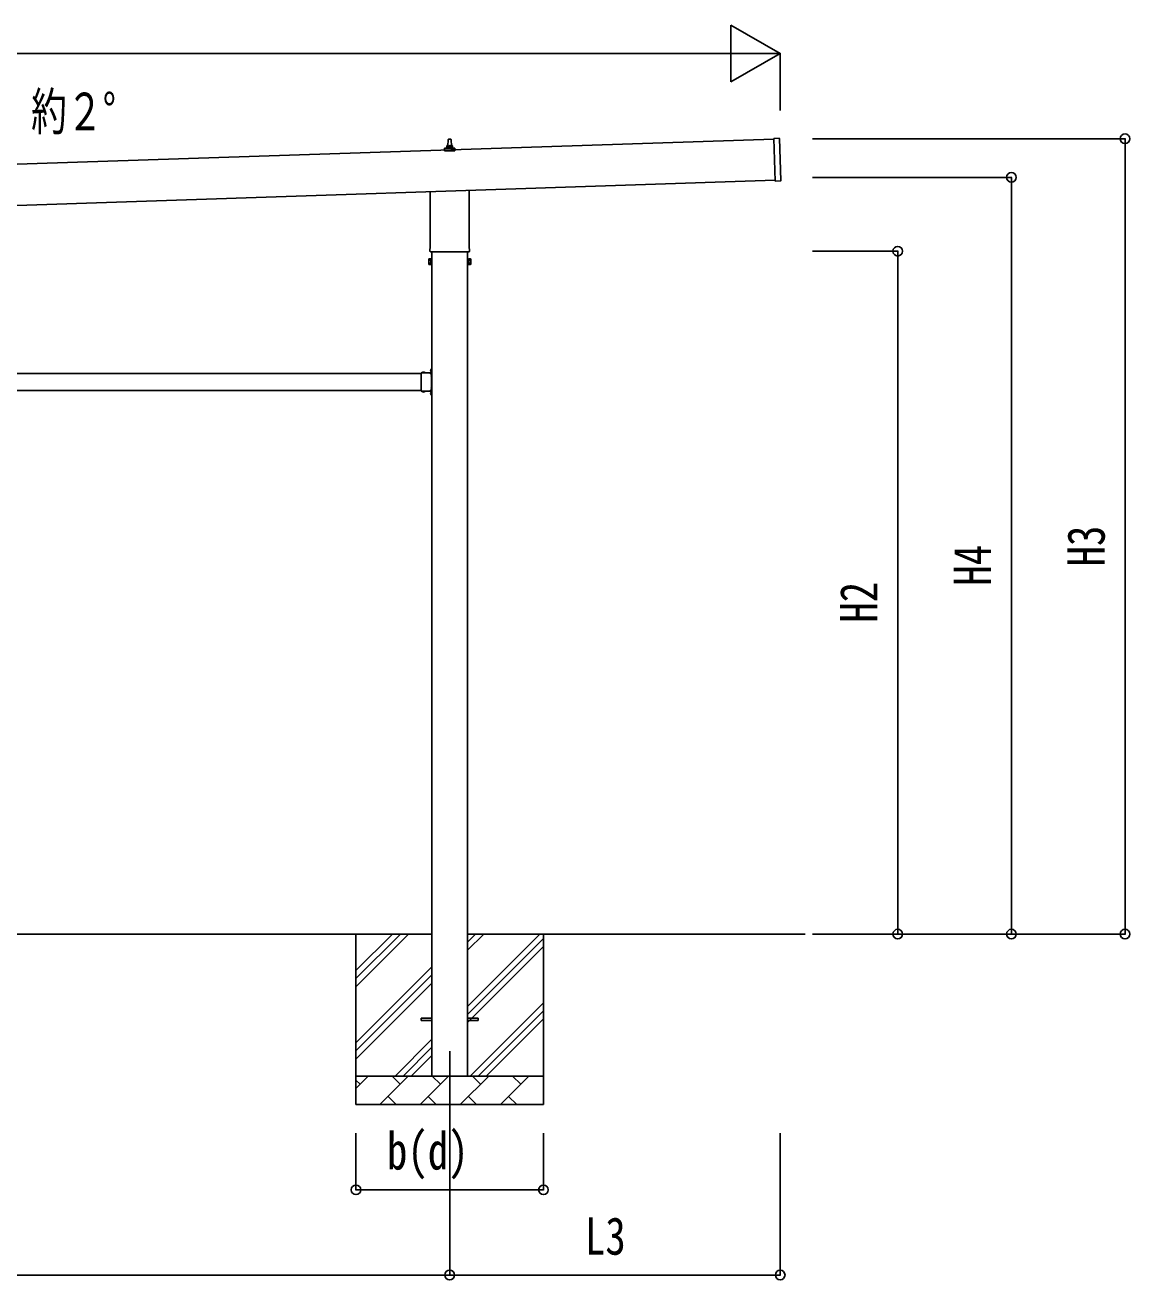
# Model space of a CAD drawing. Units: millimetres, scale not verified. Extents: x -16820 to 16820, y -11880 to 11880.
# Drawn here: x -751 to 3137, y -2648 to 1768 of the extents above; entities that cross this region are included whole.
import ezdxf
from ezdxf.enums import TextEntityAlignment as Align

# ---------------------------------------------------------------- set-up
doc = ezdxf.new("R2010")
doc.units = ezdxf.units.MM
doc.header["$LTSCALE"] = 50
for name, color, linetype in [('0-3_YKK_12', 2, 'Continuous'), ('0-4_YKK_13', 4, 'Continuous'), ('0-5_YKK_A1', 4, 'Continuous'), ('0-6_YKK_D', 6, 'Continuous')]:
    doc.layers.add(name, color=color, linetype=linetype)
doc.styles.add('ＭＳ ゴシック', font='')
doc.styles.get('ＭＳ ゴシック').set_extended_font_data('MS Gothic')

msp = doc.modelspace()

# ---------------------------------------------------------------- linework, layer by layer
at = {"layer": '0-3_YKK_12'}
msp.add_line((743.12, -1842.62), (743.12, -2342.62), dxfattribs=at)
at = {"layer": '0-4_YKK_13'}
for p, q in [((1883.9, 1369.07), (1902.88, 1369.71)), ((1888.89, 1219.16), (1883.9, 1369.07)), ((724.87, 1326.14), (724.87, 1333.85)), ((761.37, 1326.14), (724.87, 1326.14)), ((725.26, 1334.64), (760.99, 1334.64)), ((725.64, 1334.82), (732.36, 1336.45)), ((732.74, 1336.64), (753.51, 1336.64)), ((733.12, 1337.42), (733.12, 1341.64)), ((734.12, 1341.64), (752.12, 1341.64)), ((737.12, 1341.64), (737.85, 1365.16)), ((738.85, 1366.14), (747.4, 1366.14)), ((748.4, 1365.16), (749.12, 1341.64)), ((753.12, 1337.42), (753.12, 1341.64)), ((760.61, 1334.82), (753.89, 1336.45)), ((761.37, 1326.14), (761.37, 1333.85)), ((1908.85, 1220.82), (1903.92, 1368.74)), ((1888.89, 1219.16), (1907.88, 1219.79)), ((674.82, 982.15), (674.82, 1181.72)), ((811.42, 1186.28), (811.42, 982.15)), ((673.12, 973.38), (673.12, 978.88)), ((813.12, 978.88), (813.12, 973.38)), ((669.12, 943.88), (669.88, 945.19)), ((669.12, 943.88), (669.12, 926.88)), ((676.12, 940.28), (669.88, 940.28)), ((676.12, 930.47), (669.88, 930.47)), ((811.06, 969.88), (675.19, 969.88)), ((810.12, 940.28), (816.36, 940.28)), ((810.12, 930.47), (816.36, 930.47)), ((817.12, 943.88), (816.36, 945.19)), ((817.12, 943.88), (817.12, 926.88)), ((669.12, 926.88), (669.88, 925.56)), ((676.12, 925.56), (669.88, 925.56)), ((678.62, 926.18), (676.12, 926.18)), ((807.62, 926.18), (810.12, 926.18)), ((810.12, 925.56), (816.36, 925.56)), ((817.12, 926.88), (816.36, 925.56)), ((642.62, 533.76), (642.62, 544.14)), ((642.62, 544.14), (679.02, 544.14)), ((642.62, 491.76), (642.62, 532.33)), ((645.89, 545.01), (645.89, 544.84)), ((646.59, 544.14), (654.66, 544.14)), ((649.5, 544.14), (648.17, 546.8)), ((651.75, 544.14), (653.07, 546.8)), ((655.36, 545.01), (655.36, 544.84)), ((674.92, 552.04), (680.62, 552.04)), ((678.62, 542.54), (675.62, 542.54)), ((679.02, 553.17), (676.37, 554.49)), ((679.02, 550.92), (676.37, 549.59)), ((678.16, 556.78), (678.32, 556.78)), ((678.16, 547.31), (678.32, 547.31)), ((678.62, 533.76), (678.62, 540.54)), ((678.62, 491.76), (678.62, 532.33)), ((679.02, 559.54), (680.62, 559.54)), ((679.02, 542.58), (679.02, 559.54)), ((679.02, 556.08), (679.02, 548.01)), ((680.62, 555.04), (679.02, 555.04)), ((679.02, 554.04), (680.62, 554.04)), ((679.02, 550.04), (680.62, 550.04)), ((680.62, 549.04), (679.02, 549.04)), ((642.62, 479.94), (642.62, 490.33)), ((678.62, 483.54), (678.62, 490.33)), ((642.62, 479.94), (679.02, 479.94)), ((645.89, 479.08), (645.89, 479.24)), ((646.59, 479.94), (654.66, 479.94)), ((649.5, 479.94), (648.17, 477.29)), ((651.75, 479.94), (653.07, 477.29)), ((655.36, 479.08), (655.36, 479.24)), ((675.62, 481.54), (678.62, 481.54)), ((679.02, 473.17), (676.37, 474.49)), ((679.02, 470.92), (676.37, 469.59)), ((678.16, 476.78), (678.32, 476.78)), ((678.16, 467.31), (678.32, 467.31)), ((679.02, 464.54), (679.02, 481.5)), ((679.02, 476.08), (679.02, 468.01)), ((679.02, 474.04), (680.62, 474.04)), ((679.02, 470.04), (680.62, 470.04)), ((679.02, 464.54), (680.62, 464.54)), ((643.12, -1726.46), (680.62, -1726.46)), ((643.12, -1735.46), (643.12, -1726.46)), ((643.12, -1735.46), (680.62, -1735.46)), ((805.62, -1726.46), (843.12, -1726.46)), ((805.62, -1735.46), (843.12, -1735.46)), ((843.12, -1735.46), (843.12, -1726.46))]:
    msp.add_line(p, q, dxfattribs=at)
for points in [[(676.12, 925.56), (676.12, 945.19), (669.88, 945.19)], [(676.12, 926.18), (676.12, 944.58), (678.62, 944.58)], [(810.12, 926.18), (810.12, 944.58), (807.62, 944.58)], [(810.12, 925.56), (810.12, 945.19), (816.36, 945.19)], [(678.62, 540.54), (675.62, 540.54), (675.62, 544.14)], [(680.62, 544.54), (680.62, 550.54), (680.62, 553.54), (680.62, 559.54)], [(678.62, 483.54), (675.62, 483.54), (675.62, 479.94)], [(680.62, 464.54), (680.62, 470.54), (680.62, 473.54), (680.62, 479.54)]]:
    msp.add_lwpolyline(points, dxfattribs=at)
for points in [[(678.62, 924.88), (678.62, 945.88), (680.62, 945.88), (680.62, 924.88)], [(807.62, 924.88), (807.62, 945.88), (805.62, 945.88), (805.62, 924.88)]]:
    msp.add_lwpolyline(points, close=True, dxfattribs=at)
for centre, radius, start, end in [((1902.92, 1368.71), 1, 1.90915, 91.90915), ((725.87, 1333.85), 1, 103.62699, 180), ((732.12, 1337.42), 1, 283.62699, 0), ((737.21, 1341), 4.13, 90, 171.17633), ((734.12, 1340.64), 1, 90, 180), ((738.85, 1365.14), 1, 90, 178.60509), ((746.46, 1341.64), 4.83, 133.60282, 180), ((739.79, 1341.64), 4.83, 0, 46.39718), ((747.4, 1365.14), 1, 1.39491, 90), ((749.04, 1341), 4.13, 8.82367, 90), ((752.12, 1340.64), 1, 0, 90), ((754.12, 1337.42), 1, 180, 256.37301), ((760.37, 1333.85), 1, 0, 76.37301), ((1907.85, 1220.79), 1, 271.90915, 1.90915), ((677.12, 978.88), 4, 125.09963, 180), ((677.12, 973.38), 4, 180, 194.47751), ((677.12, 973.38), 4, 194.47751, 241.04498), ((809.12, 973.38), 4, 298.95502, 345.52249), ((809.12, 978.88), 4, 0, 54.90037), ((809.12, 973.38), 4, 345.52249, 0), ((673.47, 942.74), 4.34, 145.61575, 214.38425), ((685.36, 935.38), 16.24, 162.41205, 197.58795), ((673.47, 928.02), 4.34, 145.61575, 214.38425), ((800.88, 935.38), 16.24, 342.41205, 17.58795), ((812.78, 942.74), 4.34, 325.61575, 34.38425), ((812.78, 928.02), 4.34, 325.61575, 34.38425), ((641.92, 533.04), 1, 314.427, 45.573), ((646.75, 545.01), 0.862, 129.12355, 180), ((646.59, 544.84), 0.7, 180, 270), ((650.62, 540.24), 7, 90, 129.12355), ((650.62, 540.24), 7, 50.87645, 90), ((654.66, 544.84), 0.7, 270, 0), ((654.5, 545.01), 0.862, 0, 50.87645), ((682.92, 552.04), 7, 140.87645, 180), ((682.92, 552.04), 7, 180, 219.12355), ((678.16, 555.92), 0.862, 90, 140.87645), ((678.16, 548.17), 0.862, 219.12355, 270), ((678.32, 556.08), 0.7, 0, 90), ((678.32, 548.01), 0.7, 270, 0), ((679.32, 533.04), 1, 134.427, 225.573), ((678.62, 544.54), 2, 270, 0), ((641.92, 491.04), 1, 314.427, 45.573), ((679.32, 491.04), 1, 134.427, 225.573), ((646.59, 479.24), 0.7, 90, 180), ((646.75, 479.08), 0.862, 180, 230.87645), ((650.62, 483.84), 7, 230.87645, 270), ((650.62, 483.84), 7, 270, 309.12355), ((654.66, 479.24), 0.7, 0, 90), ((654.5, 479.08), 0.862, 309.12355, 0), ((682.92, 472.04), 7, 140.87645, 180), ((682.92, 472.04), 7, 180, 219.12355), ((678.16, 475.92), 0.862, 90, 140.87645), ((678.16, 468.17), 0.862, 219.12355, 270), ((678.32, 476.08), 0.7, 0, 90), ((678.32, 468.01), 0.7, 270, 0), ((678.62, 479.54), 2, 0, 90)]:
    msp.add_arc(centre, radius, start, end, dxfattribs=at)
at = {"layer": '0-5_YKK_A1'}
for p, q in [((1883.96, 1367.08), (-3508.1, 1187.37)), ((-3503.27, 1042.45), (1888.79, 1222.19)), ((680.62, 969.88), (680.62, -1930.96)), ((805.62, -1930.96), (805.62, 969.88)), ((-2256.38, 542.04), (642.62, 542.04)), ((-2256.38, 482.04), (642.62, 482.04)), ((675.62, 482.04), (680.12, 482.04)), ((680.62, -1430.96), (-2294.38, -1430.96)), ((413.12, -1430.96), (413.12, -2030.96)), ((413.12, -1616.01), (598.17, -1430.96)), ((413.12, -1587.72), (569.89, -1430.96)), ((413.12, -1559.44), (541.61, -1430.96)), ((1994, -1430.96), (805.62, -1430.96)), ((805.62, -1686.06), (1060.72, -1430.96)), ((805.62, -1488.07), (862.73, -1430.96)), ((805.62, -1459.78), (834.45, -1430.96)), ((805.62, -1714.34), (1073.12, -1446.84)), ((1073.12, -1430.96), (1073.12, -2030.96)), ((805.62, -1742.62), (1073.12, -1475.12)), ((413.12, -1814), (680.62, -1546.5)), ((413.12, -1842.28), (680.62, -1574.78)), ((413.12, -1870.57), (680.62, -1603.07)), ((815.28, -1930.96), (1073.12, -1673.11)), ((843.57, -1930.96), (1073.12, -1701.4)), ((871.85, -1930.96), (1073.12, -1729.68)), ((550.72, -1930.96), (680.62, -1801.06)), ((579.01, -1930.96), (680.62, -1829.34)), ((607.29, -1930.96), (680.62, -1857.62)), ((413.12, -1930.96), (1073.12, -1930.96)), ((413.12, -1973.85), (456.02, -1930.96)), ((497.44, -2030.96), (597.44, -1930.96)), ((568.89, -1959.51), (540.33, -1930.96)), ((638.86, -2030.96), (738.86, -1930.96)), ((710.31, -1959.51), (681.75, -1930.96)), ((780.28, -2030.96), (880.28, -1930.96)), ((851.73, -1959.51), (823.17, -1930.96)), ((921.7, -2030.96), (1021.7, -1930.96)), ((993.15, -1959.51), (964.6, -1930.96)), ((1069.84, -1930.96), (1073.12, -1927.67)), ((427.46, -1959.51), (413.12, -1945.17)), ((1073.12, -2030.96), (413.12, -2030.96)), ((525.99, -2002.4), (554.55, -2030.96)), ((667.41, -2002.4), (695.97, -2030.96)), ((808.83, -2002.4), (837.39, -2030.96)), ((950.26, -2002.4), (978.81, -2030.96))]:
    msp.add_line(p, q, dxfattribs=at)
msp.add_lwpolyline([(675.62, 542.04), (680.12, 542.04), (680.12, 482.04)], dxfattribs=at)
at = {"layer": '0-6_YKK_D'}
for p, q in [((1906.27, 1668.16), (1733.07, 1768.16)), ((1733.07, 1768.16), (1733.07, 1568.16)), ((1706.27, 1668.16), (-3325.57, 1668.16)), ((1906.27, 1668.16), (1559.86, 1668.16)), ((1906.27, 1668.16), (1733.07, 1568.16)), ((1906.27, 1467.87), (1906.27, 1669.16)), ((2020.15, 1368.16), (3121.15, 1368.16)), ((3120.15, -1430.96), (3120.15, 1368.16)), ((2020.15, 1232.38), (2721.15, 1232.38)), ((2720.15, -1430.96), (2720.15, 1232.38)), ((2020.15, 972.38), (2321.15, 972.38)), ((2320.15, -1430.96), (2320.15, 972.38)), ((2020.15, -1430.96), (2321.15, -1430.96)), ((2020.15, -1430.96), (3121.15, -1430.96)), ((2020.15, -1430.96), (2721.15, -1430.96)), ((413.12, -2130.96), (413.12, -2331.96)), ((743.12, -2130.96), (743.12, -2631.96)), ((743.12, -2130.96), (743.12, -2631.96)), ((1073.12, -2130.96), (1073.12, -2331.96)), ((1906.27, -2131.96), (1906.27, -2631.96)), ((413.12, -2330.96), (1073.12, -2330.96)), ((-2356.88, -2630.96), (743.12, -2630.96)), ((743.12, -2630.96), (1906.27, -2630.96))]:
    msp.add_line(p, q, dxfattribs=at)
for centre in [(3120.15, 1368.16), (2720.15, 1232.38), (2320.15, 972.38), (2320.15, -1430.96), (2720.15, -1430.96), (3120.15, -1430.96), (413.12, -2330.96), (1073.12, -2330.96), (743.12, -2630.96), (743.12, -2630.96), (1906.27, -2630.96)]:
    msp.add_circle(centre, 17, dxfattribs=at)

# ---------------------------------------------------------------- texts
at = {"layer": '0-5_YKK_A1', "style": 'ＭＳ ゴシック', "width": 0.7}
msp.add_text('約２°', height=132, dxfattribs=at).set_placement((-730.1, 1358.53), align=Align.BOTTOM_LEFT)
at = {"layer": '0-6_YKK_D', "style": 'ＭＳ ゴシック', "width": 0.8}
for s, p in [('H3', (3088.15, -137)), ('H4', (2688.15, -204.89)), ('H2', (2288.15, -334.89))]:
    msp.add_text(s, height=132, rotation=90, dxfattribs=at).set_placement(p, align=Align.BOTTOM_LEFT)
for s, p in [('b(d)', (522.32, -2298.96)), ('L3', (1219.1, -2598.96))]:
    msp.add_text(s, height=132, dxfattribs=at).set_placement(p, align=Align.BOTTOM_LEFT)

doc.saveas('drawing.dxf')
